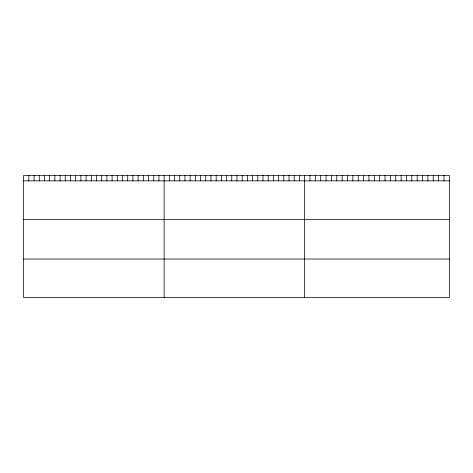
<?xml version="1.0" encoding="UTF-8"?>
<svg xmlns="http://www.w3.org/2000/svg" width="473" height="473" viewBox="0 0 473 473"><rect width="100%" height="100%" fill="white"/><g stroke="black" fill="none" stroke-linecap="round" stroke-linejoin="round"><path stroke-width="0.71" d="M449.35 180.852L449.35 297.541L23.65 297.541L23.65 175.459L449.35 175.459L449.35 180.852L23.65 180.852M23.65 219.36L449.35 219.36M23.65 259.033L449.35 259.033M443.987 175.459L443.987 180.852M438.631 175.459L438.631 180.852M433.268 175.459L433.268 180.852M427.905 175.459L427.905 180.852M422.549 175.459L422.549 180.852M417.186 175.459L417.186 180.852M411.823 175.459L411.823 180.852M406.467 175.459L406.467 180.852M401.104 175.459L401.104 180.852M395.741 175.459L395.741 180.852M390.385 175.459L390.385 180.852M385.022 175.459L385.022 180.852M379.659 175.459L379.659 180.852M374.303 175.459L374.303 180.852M368.94 175.459L368.94 180.852M363.577 175.459L363.577 180.852M358.221 175.459L358.221 180.852M352.858 175.459L352.858 180.852M347.495 175.459L347.495 180.852M342.139 175.459L342.139 180.852M336.776 175.459L336.776 180.852M331.413 175.459L331.413 180.852M326.057 175.459L326.057 180.852M320.694 175.459L320.694 180.852M315.331 175.459L315.331 180.852M309.975 175.459L309.975 180.852M304.612 175.459L304.612 297.541M299.409 175.459L299.409 180.852M294.206 175.459L294.206 180.852M289.003 175.459L289.003 180.852M283.8 175.459L283.8 180.852M278.597 175.459L278.597 180.852M273.394 175.459L273.394 180.852M268.191 175.459L268.191 180.852M262.988 175.459L262.988 180.852M257.785 175.459L257.785 180.852M252.582 175.459L252.582 180.852M247.379 175.459L247.379 180.852M242.176 175.459L242.176 180.852M236.973 175.459L236.973 180.852M231.77 175.459L231.77 180.852M226.567 175.459L226.567 180.852M221.364 175.459L221.364 180.852M216.161 175.459L216.161 180.852M210.958 175.459L210.958 180.852M205.755 175.459L205.755 180.852M200.552 175.459L200.552 180.852M195.349 175.459L195.349 180.852M190.146 175.459L190.146 180.852M184.943 175.459L184.943 180.852M179.74 175.459L179.74 180.852M174.537 175.459L174.537 180.852M169.334 175.459L169.334 180.852M164.131 175.459L164.131 297.541M158.928 175.459L158.928 180.852M153.725 175.459L153.725 180.852M148.522 175.459L148.522 180.852M143.319 175.459L143.319 180.852M138.116 175.459L138.116 180.852M132.913 175.459L132.913 180.852M127.71 175.459L127.71 180.852M122.507 175.459L122.507 180.852M117.304 175.459L117.304 180.852M112.101 175.459L112.101 180.852M106.898 175.459L106.898 180.852M101.695 175.459L101.695 180.852M96.492 175.459L96.492 180.852M91.289 175.459L91.289 180.852M86.086 175.459L86.086 180.852M80.883 175.459L80.883 180.852M75.68 175.459L75.68 180.852M70.477 175.459L70.477 180.852M65.274 175.459L65.274 180.852M60.071 175.459L60.071 180.852M54.868 175.459L54.868 180.852M49.665 175.459L49.665 180.852M44.462 175.459L44.462 180.852M39.259 175.459L39.259 180.852M34.056 175.459L34.056 180.852M28.853 175.459L28.853 180.852"/></g></svg>
